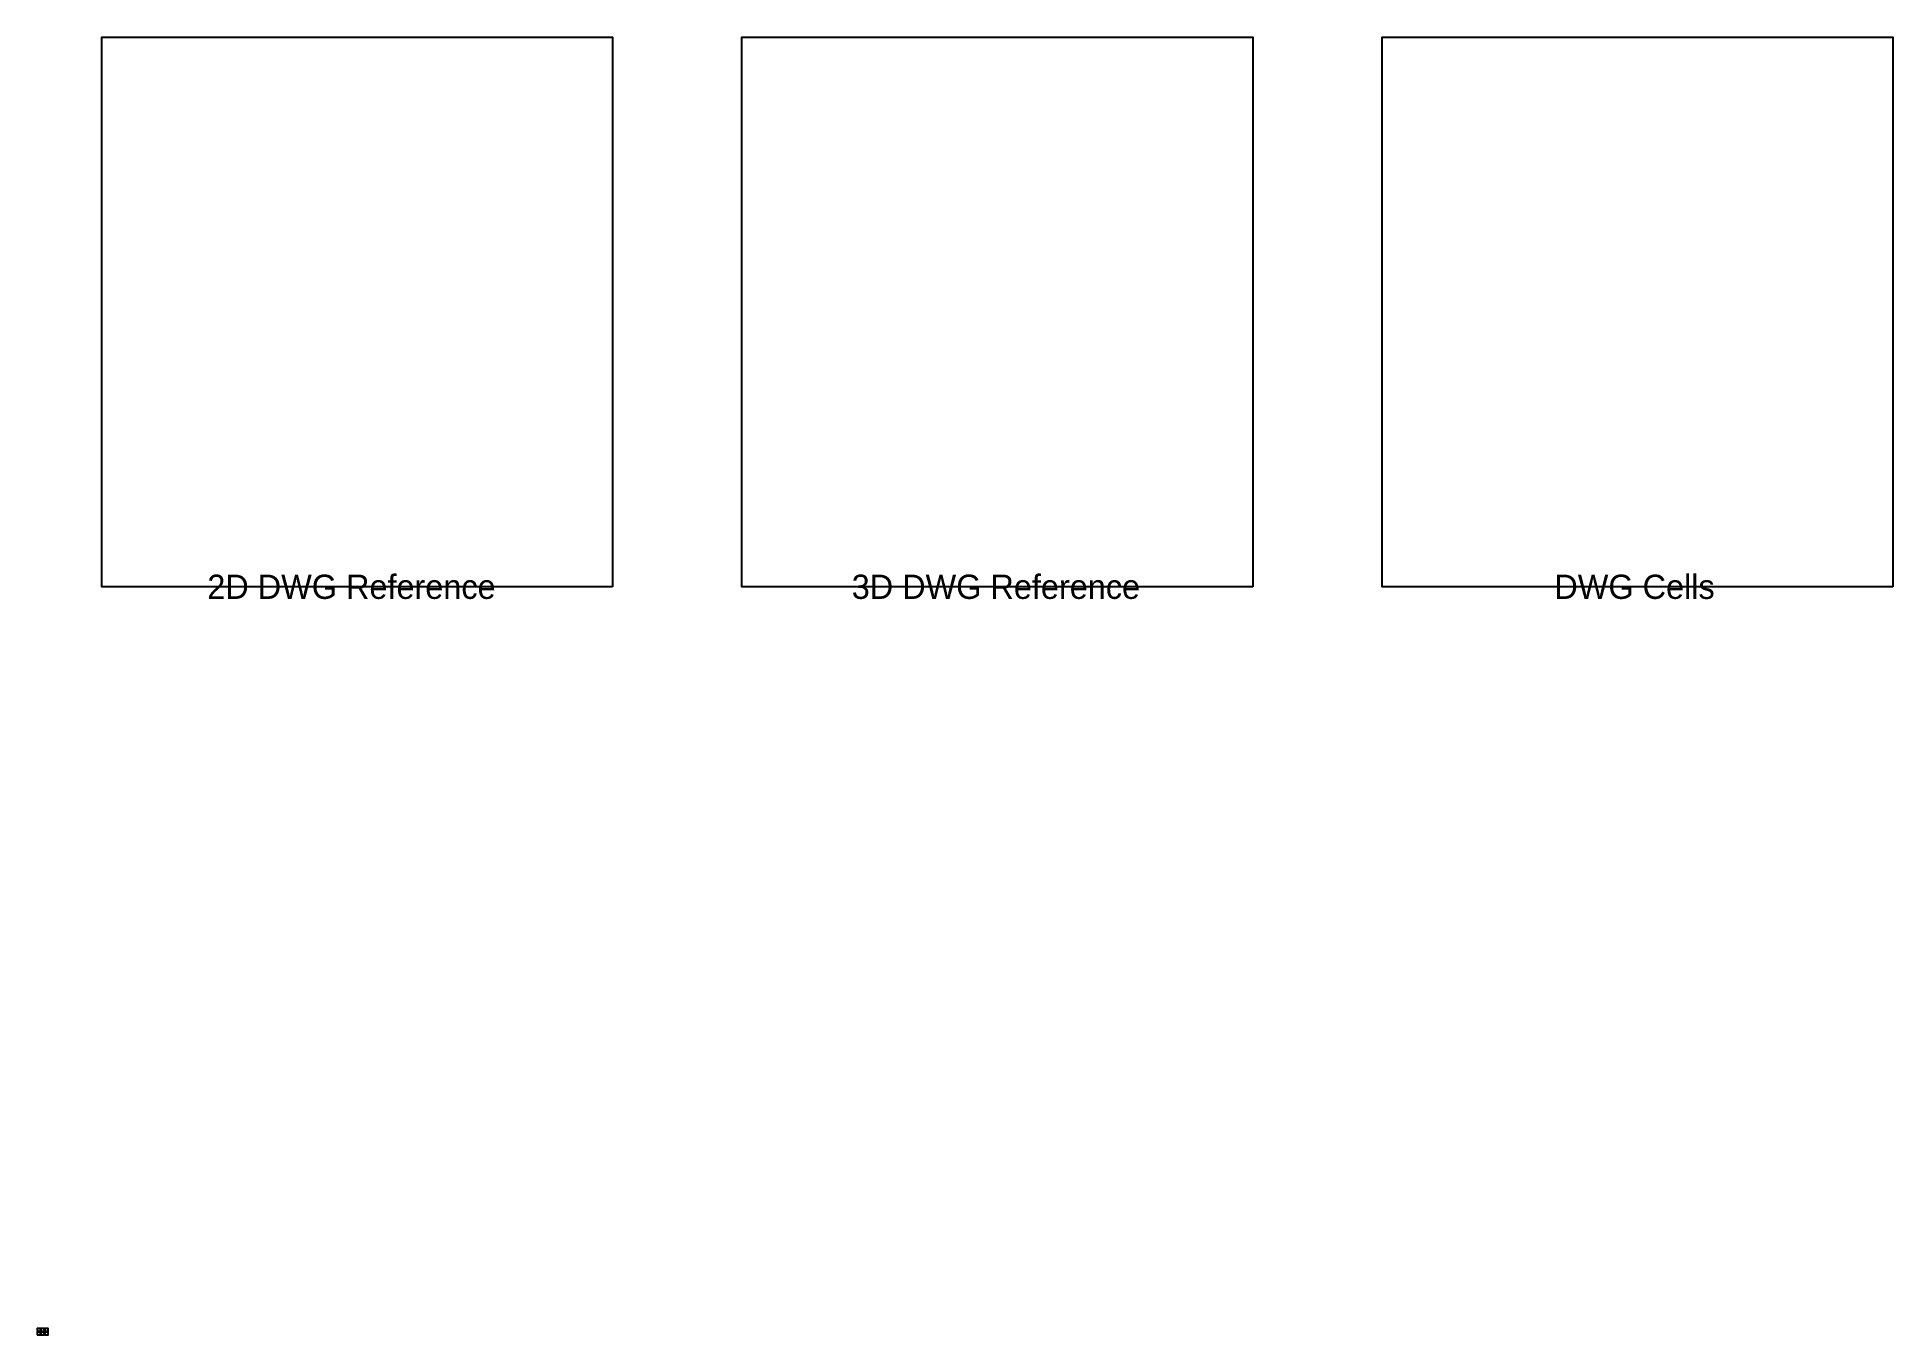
# Model space of a CAD drawing. Extents: x 0 to 5740, y -14 to 4000.
import ezdxf

# ---------------------------------------------------------------- set-up
doc = ezdxf.new("R2010")
doc.units = 0
for name, color, linetype in [('Default', 7, 'Continuous'), ('Frame', 7, 'Continuous'), ('Text', 7, 'Continuous')]:
    doc.layers.add(name, color=color, linetype=linetype)

msp = doc.modelspace()

# ---------------------------------------------------------------- linework, layer by layer
at = {"layer": 'Default'}
for points in [[(0, -2), (10, -2), (10, 6), (0, 6)], [(12, -2), (22, -2), (22, 6), (12, 6)], [(24, -2), (34, -2), (34, 6), (24, 6)], [(0, -14), (10, -14), (10, -6), (0, -6)], [(12, -14), (22, -14), (22, -6), (12, -6)], [(24, -14), (34, -14), (34, -6), (24, -6)]]:
    msp.add_lwpolyline(points, close=True, dxfattribs=at)
at = {"layer": 'Frame'}
for points in [[(1780, 2300), (200, 2300), (200, 4000), (1780, 4000)], [(3760, 2300), (2180, 2300), (2180, 4000), (3760, 4000)], [(5740, 2300), (4160, 2300), (4160, 4000), (5740, 4000)]]:
    msp.add_lwpolyline(points, close=True, dxfattribs=at)

# ---------------------------------------------------------------- texts
at = {"layer": 'Text'}
for s, p in [('2D DWG Reference', (526.4, 2262.4)), (' 3D DWG Reference', (2491.8, 2262.4)), ('DWG Cells', (4693, 2262.4))]:
    msp.add_text(s, height=75, dxfattribs=at).set_placement(p)

doc.saveas('drawing.dxf')
